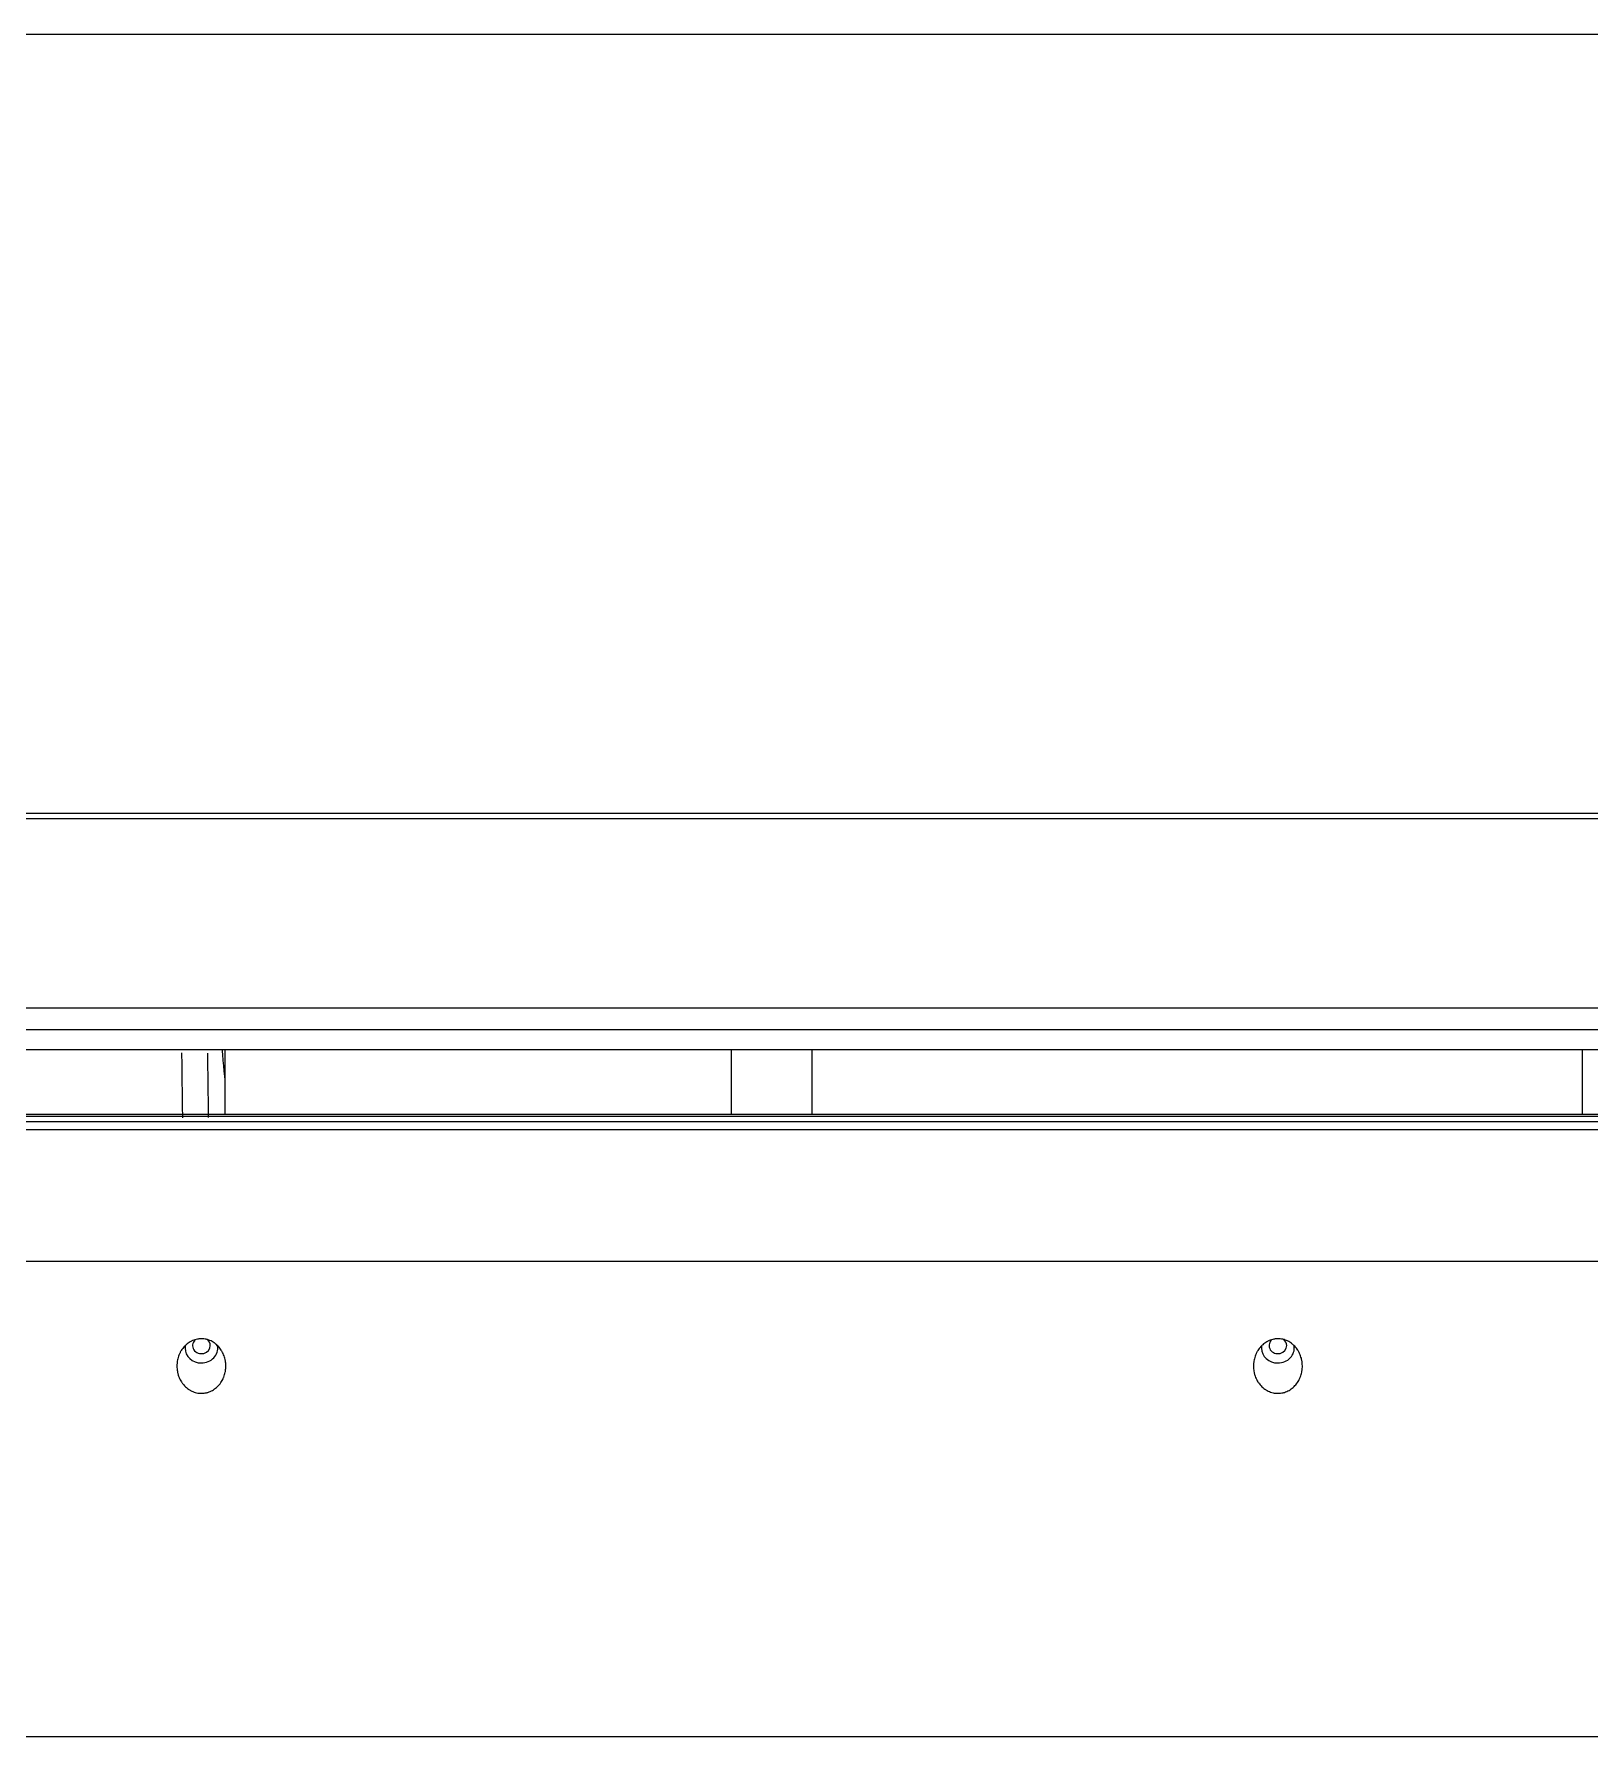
# Model space of a CAD drawing. Header units: inches. Extents: x 3778 to 56227, y -16914 to 35091.
# Drawn here: x 12147.6 to 12208.5, y 17411.9 to 17478.6 of the extents above; entities that cross this region are included whole.
import ezdxf

# ---------------------------------------------------------------- set-up
doc = ezdxf.new("R2010")
doc.units = ezdxf.units.IN
doc.header["$LTSCALE"] = 100
doc.header["$MEASUREMENT"] = 0
doc.layers.add('mark-B', color=2, linetype='Continuous', lineweight=20)
doc.layers.add('RC-LIGHT', color=7, linetype='Continuous')

# ---------------------------------------------------------------- blocks, each defined once
blk = doc.blocks.new('무풍1way 일반')
at = {"layer": 'mark-B'}
for p, q in [((327.77, -402.051), (327.77, -399.523)), ((347.614, -402.052), (347.614, -399.523)), ((350.777, -402.052), (350.777, -399.523)), ((380.94, -399.523), (380.94, -402.051))]:
    blk.add_line(p, q, dxfattribs=at)
for centre, major_axis, start_param, end_param in [((326.844, -411.115), (0.346, 0), 2.380343, 6.283185), ((326.844, -411.115), (0.346, 0), 0, 0.853236), ((369.017, -411.115), (0.346, 0), 2.380343, 6.283185), ((369.017, -411.115), (0.346, 0), 0, 0.853146), ((326.844, -411.212), (-0.641, 0), 6.096653, 6.283185), ((326.844, -411.212), (-0.641, 0), 0, 1.570794), ((326.844, -411.212), (-0.641, 0), 1.570794, 3.288362), ((369.017, -411.212), (-0.641, 0), 6.096747, 6.283185), ((369.017, -411.212), (-0.641, 0), 0, 1.570794), ((369.017, -411.212), (-0.641, 0), 1.570794, 3.288362)]:
    blk.add_ellipse(centre, major_axis=major_axis, ratio=0.913545, start_param=start_param, end_param=end_param, dxfattribs=at)
for points, knots in [([(0, -359.742), (38.018, -359.742), (114.054, -359.742), (209.1, -359.742), (285.136, -359.742), (342.163, -359.741), (389.686, -359.742), (422.952, -359.741), (441.961, -359.742), (451.465, -359.741), (456.218, -359.742)], [0, 0, 0, 0, 0.25, 0.5, 0.625, 0.75, 0.875, 0.9375, 0.96875, 1, 1, 1, 1]), ([(0, -359.742), (38.018, -359.742), (114.054, -359.742), (209.1, -359.742), (285.136, -359.742), (342.163, -359.741), (389.686, -359.742), (422.952, -359.741), (441.961, -359.742), (451.465, -359.741), (456.218, -359.742)], [0, 0, 0, 0, 0.25, 0.5, 0.625, 0.75, 0.875, 0.9375, 0.96875, 1, 1, 1, 1]), ([(425.154, -390.476), (420.725, -390.476), (411.868, -390.476), (394.153, -390.476), (363.152, -390.476), (301.151, -390.476), (177.147, -390.476), (70.859, -390.476), (0, -390.476)], [0, 0, 0, 0, 0.03125, 0.0625, 0.125, 0.25, 0.5, 1, 1, 1, 1]), ([(425.154, -390.476), (420.725, -390.476), (411.868, -390.476), (394.153, -390.476), (363.152, -390.476), (301.151, -390.476), (177.147, -390.476), (70.859, -390.476), (0, -390.476)], [0, 0, 0, 0, 0.03125, 0.0625, 0.125, 0.25, 0.5, 1, 1, 1, 1]), ([(426.717, -397.903), (422.272, -397.899), (413.382, -397.903), (395.603, -397.901), (364.488, -397.902), (302.258, -397.902), (213.359, -397.903), (106.679, -397.903), (35.56, -397.903), (0, -397.903)], [0, 0, 0, 0, 0.03125, 0.0625, 0.125, 0.25, 0.5, 0.75, 1, 1, 1, 1]), ([(426.717, -397.903), (422.272, -397.899), (413.382, -397.903), (395.603, -397.901), (364.488, -397.902), (302.258, -397.902), (213.359, -397.903), (106.679, -397.903), (35.56, -397.903), (0, -397.903)], [0, 0, 0, 0, 0.03125, 0.0625, 0.125, 0.25, 0.5, 0.75, 1, 1, 1, 1]), ([(0, -398.738), (71.149, -398.738), (142.298, -398.738), (249.021, -398.738), (284.595, -398.738), (337.957, -398.738), (355.744, -398.738), (382.425, -398.738), (391.319, -398.738), (404.659, -398.738), (409.106, -398.738), (418, -398.738), (422.446, -398.738), (426.893, -398.738)], [0, 0, 0, 0, 0.5, 0.5, 0.75, 0.75, 0.875, 0.875, 0.9375, 0.9375, 0.96875, 0.96875, 1, 1, 1, 1]), ([(0, -398.738), (71.149, -398.738), (142.298, -398.738), (249.021, -398.738), (284.595, -398.738), (337.957, -398.738), (355.744, -398.738), (382.425, -398.738), (391.319, -398.738), (404.659, -398.738), (409.106, -398.738), (418, -398.738), (422.446, -398.738), (426.893, -398.738)], [0, 0, 0, 0, 0.5, 0.5, 0.75, 0.75, 0.875, 0.875, 0.9375, 0.9375, 0.96875, 0.96875, 1, 1, 1, 1]), ([(326.115, -402.199), (326.109, -401.77), (326.103, -401.337), (326.092, -400.485), (326.087, -400.068), (326.082, -399.646)], [0, 0, 0, 0, 0.514162, 0.514162, 1, 1, 1, 1]), ([(327.128, -402.187), (327.121, -401.694), (327.114, -401.194), (327.102, -400.347), (327.098, -400.004), (327.093, -399.657)], [0, 0, 0, 0, 0.597686, 0.597686, 1, 1, 1, 1]), ([(0, -402.051), (71.149, -402.051), (142.297, -402.051), (249.02, -402.051), (284.594, -402.051), (337.956, -402.051), (355.743, -402.051), (382.423, -402.051), (391.317, -402.051), (404.657, -402.051), (409.104, -402.051), (417.998, -402.051), (422.445, -402.051), (426.891, -402.051)], [0, 0, 0, 0, 0.5, 0.5, 0.75, 0.75, 0.875, 0.875, 0.9375, 0.9375, 0.96875, 0.96875, 1, 1, 1, 1]), ([(426.888, -402.138), (422.442, -402.138), (417.995, -402.138), (409.101, -402.138), (404.655, -402.138), (391.314, -402.138), (382.421, -402.138), (355.74, -402.138), (337.953, -402.138), (284.592, -402.138), (249.018, -402.138), (142.296, -402.138), (71.148, -402.138), (0, -402.138)], [0, 0, 0, 0, 0.03125, 0.03125, 0.0625, 0.0625, 0.125, 0.125, 0.25, 0.25, 0.5, 0.5, 1, 1, 1, 1]), ([(325.967, -411.489), (325.973, -411.474), (325.979, -411.458), (325.993, -411.428), (326.007, -411.397), (326.023, -411.368), (326.039, -411.339), (326.047, -411.324), (326.091, -411.253), (326.131, -411.2), (326.187, -411.139), (326.199, -411.127), (326.223, -411.104), (326.235, -411.092), (326.273, -411.059), (326.324, -411.017), (326.394, -410.972), (326.438, -410.948), (326.468, -410.933), (326.483, -410.926), (326.56, -410.893), (326.624, -410.874), (326.705, -410.859), (326.722, -410.856), (326.755, -410.852), (326.772, -410.85), (326.822, -410.847), (326.888, -410.847), (326.954, -410.854), (327.003, -410.862), (327.019, -410.865), (327.052, -410.873), (327.068, -410.877), (327.149, -410.9), (327.209, -410.926), (327.296, -410.974), (327.324, -410.991), (327.365, -411.02), (327.379, -411.03), (327.405, -411.051), (327.418, -411.061), (327.481, -411.116), (327.526, -411.163), (327.587, -411.242), (327.606, -411.269), (327.633, -411.311), (327.641, -411.325), (327.658, -411.354), (327.666, -411.369), (327.704, -411.442), (327.729, -411.503), (327.759, -411.598), (327.767, -411.63), (327.778, -411.679), (327.781, -411.695), (327.787, -411.728), (327.79, -411.744), (327.801, -411.827), (327.804, -411.893), (327.801, -411.992), (327.798, -412.025), (327.792, -412.075), (327.79, -412.091), (327.785, -412.124), (327.782, -412.141), (327.765, -412.222), (327.747, -412.285), (327.716, -412.363), (327.71, -412.378), (327.696, -412.408), (327.689, -412.424), (327.667, -412.468), (327.65, -412.497), (327.598, -412.582), (327.558, -412.635), (327.467, -412.733), (327.417, -412.777), (327.336, -412.835), (327.308, -412.853), (327.25, -412.886), (327.22, -412.901), (327.159, -412.927), (327.128, -412.938), (327.08, -412.952), (327.064, -412.957), (327.032, -412.965), (327.015, -412.968), (326.933, -412.983), (326.867, -412.987), (326.768, -412.982), (326.734, -412.979), (326.668, -412.968), (326.636, -412.96), (326.54, -412.933), (326.479, -412.908), (326.406, -412.868), (326.392, -412.859), (326.363, -412.842), (326.349, -412.833), (326.309, -412.804), (326.282, -412.784), (326.208, -412.72), (326.162, -412.672), (326.11, -412.606), (326.1, -412.593), (326.081, -412.566), (326.072, -412.552), (326.045, -412.51), (326.029, -412.481), (325.983, -412.394), (325.958, -412.333), (325.933, -412.253), (325.929, -412.237), (325.92, -412.205), (325.916, -412.189), (325.906, -412.14), (325.9, -412.108), (325.887, -412.01), (325.884, -411.943), (325.887, -411.86), (325.888, -411.843), (325.891, -411.81), (325.892, -411.794), (325.898, -411.744), (325.903, -411.712), (325.923, -411.615), (325.942, -411.552), (325.967, -411.489)], [0, 0, 0, 0, 0.007812, 0.007812, 0.015625, 0.023437, 0.023437, 0.03125, 0.03125, 0.0625, 0.0625, 0.070312, 0.070312, 0.078125, 0.078125, 0.09375, 0.109375, 0.117187, 0.117187, 0.125, 0.125, 0.15625, 0.15625, 0.164062, 0.164062, 0.171875, 0.171875, 0.1875, 0.203125, 0.203125, 0.210937, 0.210937, 0.21875, 0.21875, 0.25, 0.25, 0.265625, 0.265625, 0.273437, 0.273437, 0.28125, 0.28125, 0.3125, 0.3125, 0.328125, 0.328125, 0.335937, 0.335937, 0.34375, 0.34375, 0.375, 0.375, 0.390625, 0.390625, 0.398437, 0.398437, 0.40625, 0.40625, 0.4375, 0.4375, 0.453125, 0.453125, 0.460937, 0.460937, 0.46875, 0.46875, 0.5, 0.5, 0.507812, 0.507812, 0.515625, 0.515625, 0.53125, 0.53125, 0.5625, 0.5625, 0.59375, 0.59375, 0.609375, 0.609375, 0.625, 0.625, 0.640625, 0.640625, 0.648438, 0.648438, 0.65625, 0.65625, 0.6875, 0.6875, 0.703125, 0.703125, 0.71875, 0.71875, 0.75, 0.75, 0.757813, 0.757813, 0.765625, 0.765625, 0.78125, 0.78125, 0.8125, 0.8125, 0.820313, 0.820313, 0.828125, 0.828125, 0.84375, 0.84375, 0.875, 0.875, 0.882812, 0.882812, 0.890625, 0.890625, 0.90625, 0.90625, 0.9375, 0.9375, 0.945313, 0.945313, 0.953125, 0.953125, 0.96875, 0.96875, 1, 1, 1, 1]), ([(368.14, -411.489), (368.146, -411.474), (368.153, -411.458), (368.166, -411.428), (368.18, -411.397), (368.196, -411.368), (368.212, -411.339), (368.221, -411.324), (368.265, -411.253), (368.305, -411.2), (368.361, -411.139), (368.372, -411.127), (368.396, -411.104), (368.408, -411.092), (368.446, -411.059), (368.498, -411.017), (368.568, -410.972), (368.612, -410.948), (368.641, -410.933), (368.657, -410.926), (368.734, -410.893), (368.797, -410.874), (368.879, -410.859), (368.895, -410.856), (368.928, -410.852), (368.945, -410.85), (368.995, -410.847), (369.062, -410.847), (369.127, -410.854), (369.176, -410.862), (369.193, -410.865), (369.225, -410.873), (369.242, -410.877), (369.322, -410.9), (369.383, -410.926), (369.47, -410.974), (369.498, -410.991), (369.539, -411.02), (369.552, -411.03), (369.578, -411.051), (369.591, -411.061), (369.654, -411.116), (369.699, -411.163), (369.76, -411.242), (369.779, -411.269), (369.806, -411.311), (369.815, -411.325), (369.831, -411.354), (369.839, -411.369), (369.877, -411.442), (369.902, -411.503), (369.932, -411.598), (369.941, -411.63), (369.951, -411.679), (369.955, -411.695), (369.961, -411.728), (369.963, -411.744), (369.974, -411.827), (369.977, -411.893), (369.974, -411.992), (369.972, -412.025), (369.966, -412.075), (369.964, -412.091), (369.958, -412.124), (369.955, -412.141), (369.939, -412.222), (369.92, -412.285), (369.89, -412.363), (369.883, -412.378), (369.87, -412.408), (369.862, -412.424), (369.84, -412.468), (369.824, -412.497), (369.771, -412.582), (369.731, -412.635), (369.64, -412.733), (369.591, -412.777), (369.51, -412.835), (369.482, -412.853), (369.423, -412.886), (369.393, -412.901), (369.332, -412.927), (369.301, -412.938), (369.254, -412.952), (369.238, -412.957), (369.205, -412.965), (369.189, -412.968), (369.106, -412.983), (369.04, -412.987), (368.941, -412.982), (368.908, -412.979), (368.842, -412.968), (368.809, -412.96), (368.714, -412.933), (368.653, -412.908), (368.58, -412.868), (368.565, -412.859), (368.537, -412.842), (368.523, -412.833), (368.482, -412.804), (368.456, -412.784), (368.381, -412.72), (368.335, -412.672), (368.284, -412.606), (368.274, -412.593), (368.255, -412.566), (368.245, -412.552), (368.219, -412.51), (368.202, -412.481), (368.157, -412.394), (368.132, -412.333), (368.107, -412.253), (368.102, -412.237), (368.094, -412.205), (368.09, -412.189), (368.079, -412.14), (368.074, -412.108), (368.061, -412.01), (368.057, -411.943), (368.06, -411.86), (368.061, -411.843), (368.064, -411.81), (368.066, -411.794), (368.072, -411.744), (368.077, -411.712), (368.097, -411.615), (368.116, -411.552), (368.14, -411.489)], [0, 0, 0, 0, 0.007813, 0.007813, 0.015625, 0.023438, 0.023438, 0.03125, 0.03125, 0.0625, 0.0625, 0.070312, 0.070312, 0.078125, 0.078125, 0.09375, 0.109375, 0.117188, 0.117188, 0.125, 0.125, 0.15625, 0.15625, 0.164063, 0.164063, 0.171875, 0.171875, 0.1875, 0.203125, 0.203125, 0.210938, 0.210938, 0.21875, 0.21875, 0.25, 0.25, 0.265625, 0.265625, 0.273438, 0.273438, 0.28125, 0.28125, 0.3125, 0.3125, 0.328125, 0.328125, 0.335938, 0.335938, 0.34375, 0.34375, 0.375, 0.375, 0.390625, 0.390625, 0.398438, 0.398438, 0.40625, 0.40625, 0.4375, 0.4375, 0.453125, 0.453125, 0.460938, 0.460938, 0.46875, 0.46875, 0.5, 0.5, 0.507812, 0.507812, 0.515625, 0.515625, 0.53125, 0.53125, 0.5625, 0.5625, 0.59375, 0.59375, 0.609375, 0.609375, 0.625, 0.625, 0.640625, 0.640625, 0.648437, 0.648437, 0.65625, 0.65625, 0.6875, 0.6875, 0.703125, 0.703125, 0.71875, 0.71875, 0.75, 0.75, 0.757812, 0.757812, 0.765625, 0.765625, 0.78125, 0.78125, 0.8125, 0.8125, 0.820312, 0.820312, 0.828125, 0.828125, 0.84375, 0.84375, 0.875, 0.875, 0.882812, 0.882812, 0.890625, 0.890625, 0.90625, 0.90625, 0.9375, 0.9375, 0.945312, 0.945312, 0.953125, 0.953125, 0.96875, 0.96875, 1, 1, 1, 1])]:
    blk.add_open_spline(points, degree=3, knots=knots, dxfattribs=at)
for points, degree in [([(0, -390.265), (141.718, -390.265), (283.436, -390.265), (425.154, -390.265)], 3), ([(0, -390.265), (141.718, -390.265), (283.436, -390.265), (425.154, -390.265)], 3), ([(0, -399.521), (213.447, -399.52), (426.893, -399.523)], 2), ([(0, -399.521), (213.447, -399.52), (426.893, -399.523)], 2), ([(0, -402.344), (142.446, -402.344), (284.892, -402.344), (427.338, -402.344)], 3), ([(427.338, -402.661), (284.892, -402.661), (142.446, -402.661), (0, -402.661)], 3), ([(436.515, -407.818), (291.01, -407.818), (145.505, -407.818), (0, -407.818)], 3), ([(439.257, -426.445), (292.838, -426.445), (146.419, -426.445), (0, -426.445)], 3)]:
    blk.add_open_spline(points, degree=degree, dxfattribs=at)
blk.add_rational_spline([(327.658, -399.553), (327.713, -400.33), (327.769, -400.714)], [0.765063970324, 0.771816432422, 0.781595702422], degree=2, dxfattribs=at)

msp = doc.modelspace()

# ---------------------------------------------------------------- block references
at = {"layer": 'RC-LIGHT'}
msp.add_blockref('무풍1way 일반', (11827.307, 17838.342), dxfattribs=at)

doc.saveas('drawing.dxf')
